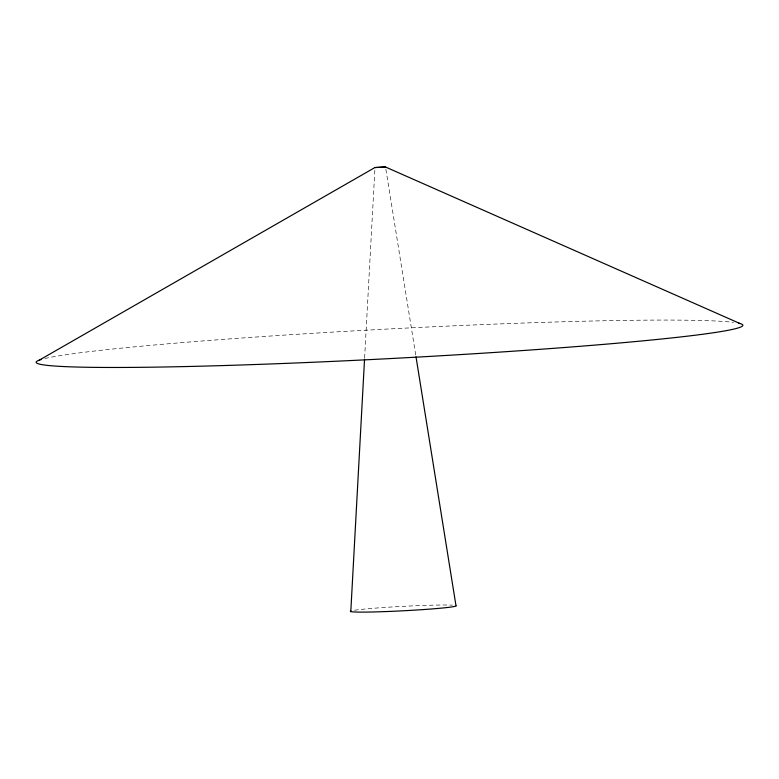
<?xml version="1.0" encoding="UTF-8"?>
<svg xmlns="http://www.w3.org/2000/svg" width="779" height="779" viewBox="0 0 779 779"><rect width="100%" height="100%" fill="white"/><g stroke="black" fill="none" stroke-linecap="round" stroke-linejoin="round"><path stroke-width="0.58" stroke-dasharray="3.9 2.92" d="M364.611 358.028L374.855 169.978M385.897 169.345L415.811 355.594M354.503 610.249A53.079 2.22 -3 0 1 403.629 606.315A53.079 2.22 -3 0 1 452.443 605.147M44.87 358.525A353.841 14.82 -3 0 1 388.098 329.011A353.841 14.82 -3 0 1 733.497 322.379"/><path stroke-width="1.17" d="M350.793 611.583L364.543 359.236M385.508 166.94L374.991 167.553L385.498 166.998L740.05 323.567M39.388 360.083L375.001 167.495M416.005 356.792L455.958 605.526A53.079 2.22 -3 0 1 403.123 610.794A53.079 2.22 -3 0 1 350.862 610.999M738.774 323.246A353.841 14.82 -3 0 1 385.839 358.798A353.841 14.82 -3 0 1 41.404 359.431"/></g></svg>
